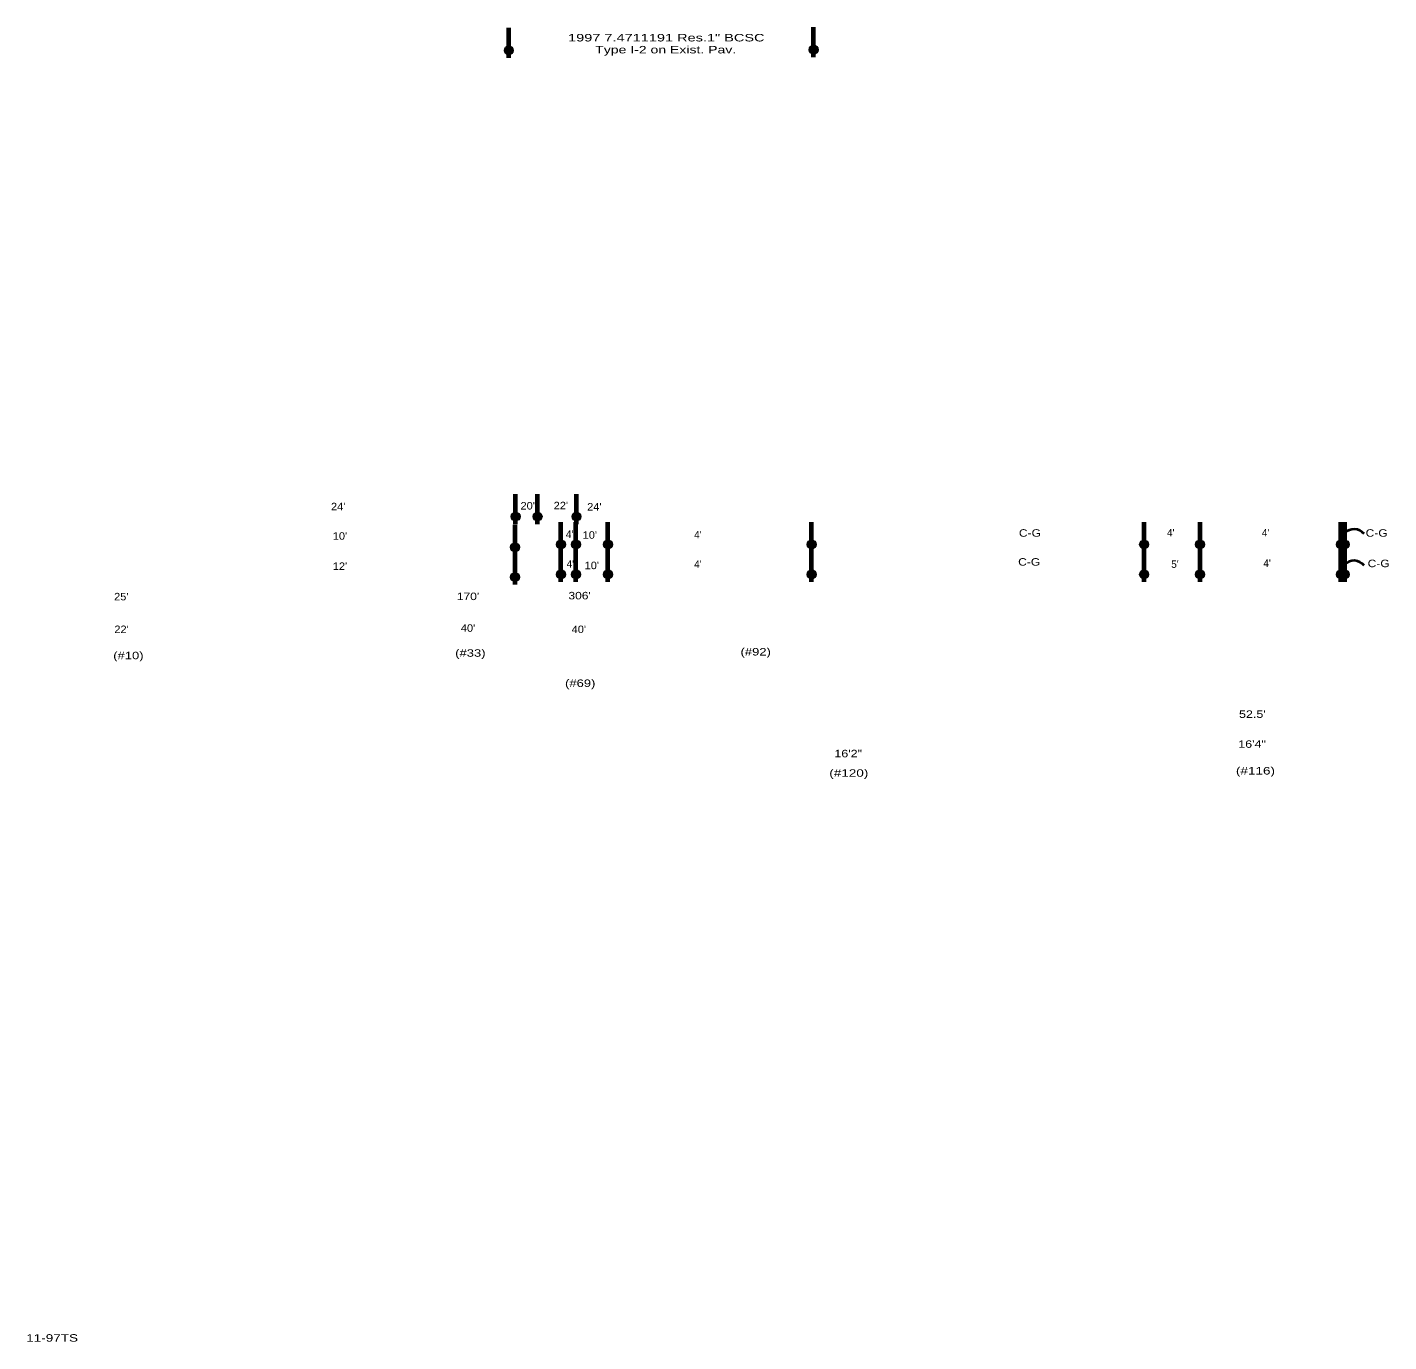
# Model space of a CAD drawing. Extents: x 0.68 to 6.13, y -6.64 to -1.37.
import ezdxf
from ezdxf.enums import TextEntityAlignment as Align

# ---------------------------------------------------------------- set-up
doc = ezdxf.new("R2010")
doc.units = 0
doc.header["$LTSCALE"] = 0.012
doc.layers.add('1', color=7, linetype='Continuous', lineweight=13)

msp = doc.modelspace()

# ---------------------------------------------------------------- hatches: boundary and pattern name
at = {"layer": '1'}
for points in [[(2.62392, -1.46701, 1), (2.58809, -1.46701, 1)], [(3.84492, -1.46401, 1), (3.80909, -1.46401, 1)], [(2.65092, -3.33501, 1), (2.61509, -3.33501, 1)], [(2.73892, -3.33501, 1), (2.70309, -3.33501, 1)], [(2.89492, -3.33501, 1), (2.85909, -3.33501, 1)], [(2.83292, -3.44701, 1), (2.79709, -3.44701, 1)], [(2.89292, -3.44701, 1), (2.85709, -3.44701, 1)], [(3.02092, -3.44701, 1), (2.98509, -3.44701, 1)], [(3.83692, -3.44701, 1), (3.80109, -3.44701, 1)], [(5.16892, -3.44701, 1), (5.13309, -3.44701, 1)], [(5.39292, -3.44701, 1), (5.35709, -3.44701, 1)], [(5.95692, -3.44701, 1), (5.92109, -3.44701, 1)], [(5.97292, -3.44701, 1), (5.93709, -3.44701, 1)], [(2.64892, -3.45801, 1), (2.61309, -3.45801, 1)], [(2.64892, -3.57801, 1), (2.61309, -3.57801, 1)], [(2.83292, -3.56701, 1), (2.79709, -3.56701, 1)], [(2.89292, -3.56701, 1), (2.85709, -3.56701, 1)], [(3.02092, -3.56701, 1), (2.98509, -3.56701, 1)], [(3.83692, -3.56701, 1), (3.80109, -3.56701, 1)], [(5.16892, -3.56701, 1), (5.13309, -3.56701, 1)], [(5.39292, -3.56701, 1), (5.35709, -3.56701, 1)], [(5.95692, -3.56701, 1), (5.92109, -3.56701, 1)], [(5.97292, -3.56701, 1), (5.93709, -3.56701, 1)]]:
    msp.add_hatch(color=256, dxfattribs=at).paths.add_polyline_path(points)

# ---------------------------------------------------------------- linework, layer by layer
at = {"layer": '1', "lineweight": 70}
for p, q in [((2.606, -1.497), (2.606, -1.377)), ((3.827, -1.494), (3.827, -1.374)), ((2.633, -3.365), (2.633, -3.245)), ((2.721, -3.365), (2.721, -3.245)), ((2.877, -3.365), (2.877, -3.245)), ((2.631, -3.488), (2.631, -3.368)), ((2.815, -3.477), (2.815, -3.357)), ((2.875, -3.477), (2.875, -3.357)), ((3.003, -3.477), (3.003, -3.357)), ((3.819, -3.477), (3.819, -3.357)), ((5.151, -3.477), (5.151, -3.357)), ((5.375, -3.477), (5.375, -3.357)), ((5.939, -3.477), (5.939, -3.357)), ((5.955, -3.477), (5.955, -3.357)), ((2.631, -3.608), (2.631, -3.488)), ((2.815, -3.597), (2.815, -3.477)), ((2.875, -3.597), (2.875, -3.477)), ((3.003, -3.597), (3.003, -3.477)), ((3.819, -3.597), (3.819, -3.477)), ((5.151, -3.597), (5.151, -3.477)), ((5.375, -3.597), (5.375, -3.477)), ((5.939, -3.597), (5.939, -3.477)), ((5.955, -3.597), (5.955, -3.477))]:
    msp.add_line(p, q, dxfattribs=at)
at = {"layer": '1'}
for centre in [(2.60601, -1.46701), (3.82701, -1.46401), (2.63301, -3.33501), (2.72101, -3.33501), (2.87701, -3.33501), (2.81501, -3.44701), (2.87501, -3.44701), (3.00301, -3.44701), (3.81901, -3.44701), (5.15101, -3.44701), (5.37501, -3.44701), (5.93901, -3.44701), (5.95501, -3.44701), (2.63101, -3.45801), (2.63101, -3.57801), (2.81501, -3.56701), (2.87501, -3.56701), (3.00301, -3.56701), (3.81901, -3.56701), (5.15101, -3.56701), (5.37501, -3.56701), (5.93901, -3.56701), (5.95501, -3.56701)]:
    msp.add_circle(centre, 0.01792, dxfattribs=at)
at = {"layer": '1', "lineweight": 40}
for centre in [(5.99162, -3.44005), (5.99162, -3.56605)]:
    msp.add_arc(centre, 0.05423, 40.26649, 133.93636, dxfattribs=at)

# ---------------------------------------------------------------- texts
at = {"layer": '1'}
for s, width, p in [('1997 7.4711191 Res.1" BCSC ', 1.45, (3.245, -1.431)), ('Type I-2 on Exist. Pav.', 1.4, (3.2345, -1.479)), ("24'", 1.1, (1.9225, -3.31)), ("20'", 1.1, (2.6815, -3.307)), ("22'", 1.1, (2.8145, -3.306)), ("24'", 1.1, (2.9485, -3.311)), ("10'", 1.1, (1.9295, -3.428)), ("10'", 1.1, (2.9305, -3.424)), ('C-G', 1.2, (4.6935, -3.416)), ('C-G', 1.2, (6.0825, -3.416)), ("12'", 1.1, (1.9295, -3.549)), ("10'", 1.1, (2.9385, -3.546)), ('C-G', 1.2, (4.6905, -3.532)), ('C-G', 1.2, (6.0905, -3.538)), ("25'", 1.1, (1.0535, -3.671)), ("170'", 1.2, (2.4425, -3.67)), ("306'", 1.2, (2.8895, -3.667)), ("22'", 1.1, (1.0545, -3.802)), ("40'", 1.1, (2.4425, -3.797)), ("40'", 1.1, (2.8865, -3.802)), ('(#33)', 1.3, (2.452, -3.897)), ('(#92)', 1.3, (3.595, -3.892)), ('(#10)', 1.3, (1.082, -3.907)), ('(#69)', 1.3, (2.892, -4.018)), ("52.5'", 1.25, (5.5845, -4.142)), ('16\'4"', 1.25, (5.5835, -4.262)), ('16\'2"', 1.25, (3.9655, -4.3)), ('(#120)', 1.35, (3.968, -4.378)), ('(#116)', 1.35, (5.597, -4.369)), ('11-97TS', 1.35, (0.7765, -6.642))]:
    msp.add_text(s, height=0.03, dxfattribs=dict(at, width=width)).set_placement(p, align=Align.CENTER)
for s, p in [("4'", (2.8495, -3.421)), ("4'", (3.3635, -3.423)), ("4'", (5.2575, -3.415)), ("4'", (5.6375, -3.415)), ("4'", (2.8525, -3.54)), ("4'", (3.3635, -3.541)), ("5'", (5.2745, -3.541)), ("4'", (5.6435, -3.537))]:
    msp.add_text(s, height=0.03, dxfattribs=at).set_placement(p, align=Align.CENTER)

doc.saveas('drawing.dxf')
